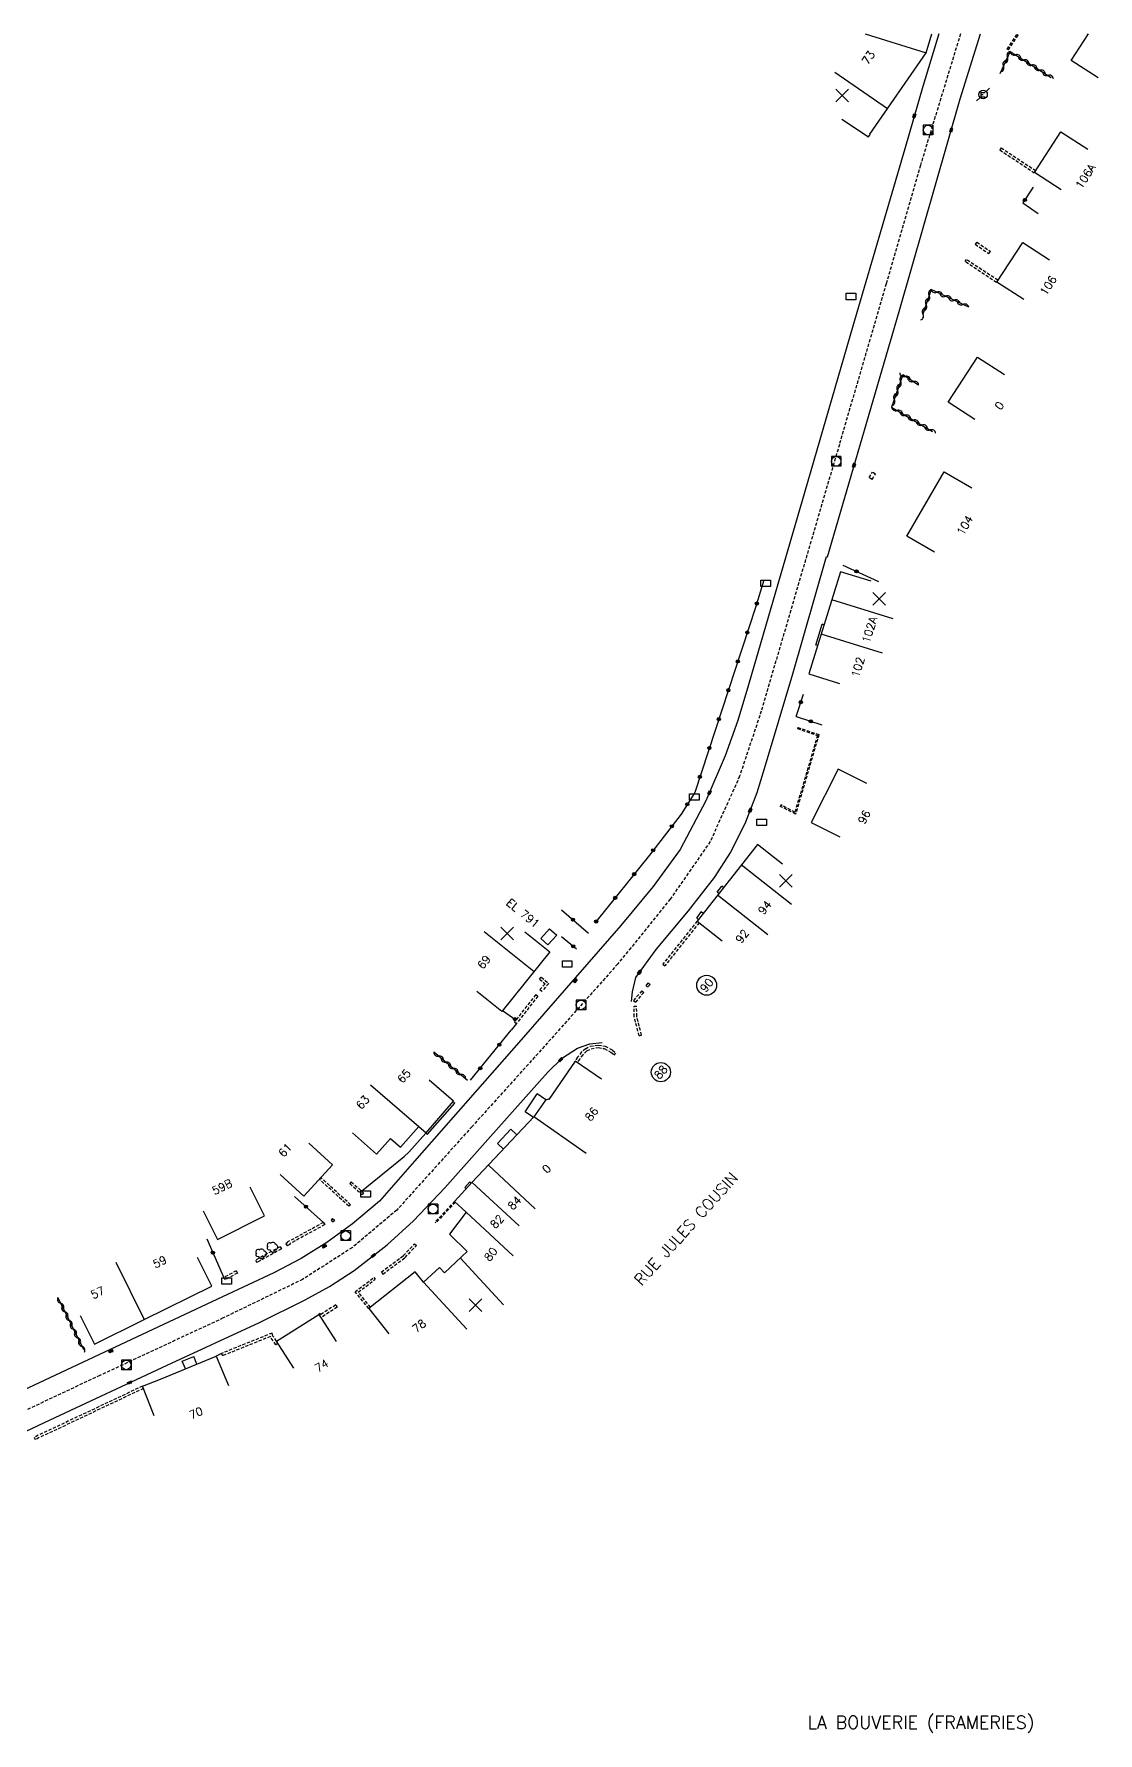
# Model space of a CAD drawing. Header units: millimetres. Extents: x 115000 to 115986, y 120000 to 121000.
# Drawn here: x 115326.9 to 115493.1, y 120734.6 to 121000 of the extents above; entities that cross this region are included whole.
import ezdxf
from ezdxf.enums import TextEntityAlignment as Align

# ---------------------------------------------------------------- set-up
doc = ezdxf.new("R2010")
doc.units = ezdxf.units.MM
doc.linetypes.add('DASHED', pattern=[0.75, 0.5, -0.25])
doc.layers.get('0').update_dxf_attribs({"linetype": 'CONTINUOUS'})
for name, color, linetype in [('W0001', 6, 'DASHED'), ('W0008', 7, 'CONTINUOUS'), ('W0100', 7, 'CONTINUOUS'), ('W0105', 7, 'CONTINUOUS'), ('W0112', 1, 'DASHED'), ('W0300', 7, 'CONTINUOUS'), ('W0310', 3, 'CONTINUOUS'), ('W0322', 7, 'CONTINUOUS'), ('W0400', 7, 'CONTINUOUS'), ('W0420', 7, 'CONTINUOUS'), ('W0471', 7, 'CONTINUOUS'), ('W0980', 7, 'CONTINUOUS'), ('W0984', 7, 'CONTINUOUS'), ('W0989', 7, 'CONTINUOUS'), ('W0991', 7, 'CONTINUOUS'), ('W1102', 7, 'CONTINUOUS'), ('W1471', 7, 'CONTINUOUS')]:
    doc.layers.add(name, color=color, linetype=linetype)
doc.styles.get("Standard").update_dxf_attribs({"font": 'romans.shx', "width": 0.85})

# ---------------------------------------------------------------- blocks, each defined once
blk = doc.blocks.new('T400')
for p, q in [((-0.15, 0.3), (0.15, 0.3)), ((-0.15, -0.25), (-0.15, 0.3)), ((-0.15, 0.15), (0.15, 0.15)), ((-0.15, 0), (0.15, 0)), ((0.15, 0.3), (0.15, -0.25)), ((-0.15, -0.15), (0.15, -0.15)), ((-0.15, -0.25), (-0.15, -0.3)), ((-0.15, -0.3), (0.15, -0.3)), ((0.15, -0.3), (0.15, -0.25))]:
    blk.add_line(p, q)
blk = doc.blocks.new('T420')
for p, q in [((0.75, 0.75), (-0.75, 0.75)), ((-0.75, 0.75), (-0.75, -0.75)), ((0.75, 0.75), (0.75, -0.75)), ((0.75, -0.75), (-0.75, -0.75))]:
    blk.add_line(p, q)
blk.add_ellipse((0, 0), major_axis=(-0.53, 0.53), ratio=1, start_param=3.926991, end_param=10.210176)
blk = doc.blocks.new('t991o')
at = {"color": 0, "linetype": 'Continuous'}
for p, q in [((-1, 1), (1, -1)), ((-1, -1), (1, 1))]:
    blk.add_line(p, q, dxfattribs=at)
blk = doc.blocks.new('T300')
for p, q in [((-0.8, 0.51), (-0.86, 0.34)), ((-0.86, 0.34), (-0.86, 0.17)), ((-0.86, 0.17), (-0.74, 0.06)), ((-0.69, 0.63), (-0.8, 0.51)), ((-0.8, -0.06), (-0.74, 0.06)), ((-0.74, 0.06), (-0.69, 0.11)), ((-0.57, 0.69), (-0.69, 0.63)), ((-0.46, 0.69), (-0.57, 0.69)), ((-0.29, 0.63), (-0.46, 0.69)), ((-0.29, 0.63), (-0.17, 0.74)), ((-0.23, 0.57), (-0.29, 0.63)), ((-0.17, 0.74), (-0.06, 0.8)), ((-0.06, 0.8), (0.06, 0.8)), ((0.06, 0.8), (0.23, 0.74)), ((0.23, 0.74), (0.34, 0.63)), ((0.34, 0.63), (0.4, 0.51)), ((0.46, 0.46), (0.34, 0.46)), ((0.4, 0.51), (0.4, 0.46)), ((0.57, 0.4), (0.46, 0.46)), ((0.57, 0.4), (0.69, 0.29)), ((0.69, 0.29), (0.74, 0.17)), ((0.74, 0.06), (0.69, -0.17)), ((0.74, 0.17), (0.74, 0.06)), ((-0.8, -0.17), (-0.8, -0.06)), ((-0.8, -0.23), (-0.8, -0.17)), ((-0.74, -0.34), (-0.8, -0.23)), ((-0.69, -0.4), (-0.74, -0.34)), ((-0.51, -0.46), (-0.69, -0.4)), ((-0.4, -0.46), (-0.51, -0.46)), ((-0.4, -0.46), (-0.34, -0.46)), ((-0.34, -0.46), (-0.34, -0.4)), ((-0.34, -0.51), (-0.34, -0.46)), ((-0.29, -0.63), (-0.34, -0.51)), ((-0.17, -0.74), (-0.29, -0.63)), ((-0.06, -0.8), (-0.17, -0.74)), ((0.06, -0.8), (-0.06, -0.8)), ((0.17, -0.74), (0.06, -0.8)), ((0.23, -0.69), (0.17, -0.74)), ((0.29, -0.46), (0.23, -0.46)), ((0.29, -0.63), (0.23, -0.69)), ((0.46, -0.4), (0.29, -0.46)), ((0.34, -0.51), (0.29, -0.63)), ((0.34, -0.51), (0.34, -0.46)), ((0.57, -0.34), (0.46, -0.4)), ((0.63, -0.29), (0.57, -0.34)), ((0.69, -0.17), (0.63, -0.29))]:
    blk.add_line(p, q)
blk = doc.blocks.new('T471')
for p, q in [((-0.333334, 0.333334), (-0.333334, -0.333334)), ((-0.333334, 0.333334), (0.333334, 0.333334)), ((-0.333334, 0), (0, 0)), ((0.500001, 0.500001), (1.000002, 1.000002)), ((-0.500001, -0.500001), (-1.000002, -1.000002)), ((-0.333334, -0.333334), (0.333334, -0.333334))]:
    blk.add_line(p, q)
blk.add_ellipse((0, 0), major_axis=(0.471405, 0.471405), ratio=1, start_param=5.4977871438, end_param=11.780972451)
blk = doc.blocks.new('t322o')
at = {"color": 0, "linetype": 'Continuous'}
for radius in [0.25, 0.15]:
    blk.add_circle((0, 0), radius, dxfattribs=at)
blk = doc.blocks.new('t310o')
at = {"color": 0, "linetype": 'Continuous'}
for centre, start, end in [((-0.5, 0.38), 216.8699, 323.1304), ((0.5, -0.37), 36.8699, 143.1303)]:
    blk.add_arc(centre, 0.625, start, end, dxfattribs=at)
blk = doc.blocks.new('T1471')
at = {"color": 0, "linetype": 'Continuous', "flags": 128}
blk.add_lwpolyline([(-0.75, -0.5), (-0.75, 0.5), (0.75, 0.5), (0.75, -0.5), (-0.75, -0.5)], dxfattribs=at)

msp = doc.modelspace()

# ---------------------------------------------------------------- linework, layer by layer
at = {"layer": 'W0001'}
msp.add_lwpolyline([(115471.61, 121000), (115465.36, 120979.48), (115460, 120960.97), (115452.7, 120935.88), (115440.5, 120894.23), (115437.13, 120884.05), (115432.53, 120873.83), (115426.3, 120864.85), (115418.1, 120854.72), (115407.15, 120842.41), (115395.35, 120829.32), (115383.59, 120816.26), (115376.65, 120810.41), (115368.88, 120805.43), (115356.47, 120799.41), (115337.23, 120790.43), (115311.7, 120778.45)], dxfattribs=at)
at = {"layer": 'W0008'}
for points in [[(115468.24, 121000), (115465.75, 120991.78), (115464.27, 120986.77), (115462.9, 120982.07), (115454.81, 120954.34), (115447.33, 120928.52), (115438.52, 120898.32), (115436.85, 120892.76), (115434.86, 120887.24), (115431.87, 120880.21), (115427.82, 120872.59), (115423.62, 120866.81), (115418.58, 120860.7), (115402.99, 120842.88), (115386.37, 120823.91), (115380.87, 120817.68), (115376.67, 120814.12), (115372.68, 120811.2), (115368.68, 120808.68), (115364.39, 120806.48), (115356.38, 120802.7), (115337.96, 120794.07), (115314.06, 120782.85)], [(115420.22, 120848.87), (115420.38, 120850.37), (115420.92, 120852.58), (115424.07, 120857), (115429.15, 120863.01), (115433.18, 120868.2), (115435.76, 120872.16), (115438.08, 120876.9), (115439.87, 120881.51), (115441.02, 120885.24), (115445.43, 120900.06), (115450.68, 120918.35), (115450.83, 120918.34), (115462.02, 120956.67), (115471.57, 120989.86), (115474.72, 121000)], [(115304.36, 120771.69), (115329.44, 120783.48), (115347.73, 120792.03), (115362.13, 120798.73), (115369.28, 120802.22), (115373.11, 120804.35), (115376.93, 120806.85), (115382.1, 120810.83), (115386.21, 120814.61), (115391.09, 120819.76), (115401.21, 120831.12), (115407.2, 120837.81), (115409.46, 120840.03), (115411.82, 120841.58), (115413.76, 120842.23), (115415.68, 120842.46)]]:
    msp.add_lwpolyline(points, dxfattribs=at)
at = {"layer": 'W0100'}
for points in [[(115453.08, 120986.71), (115457.23, 120983.92), (115457.49, 120984.31), (115457.46, 120984.34), (115466.24, 120997.03), (115467.16, 121000)], [(115493.09, 120993.15), (115488.9, 120995.88), (115491.58, 121000)], [(115487.36, 120975.64), (115483.17, 120978.37), (115487.3, 120984.73), (115491.5, 120982)], [(115481.49, 120958.51), (115477.3, 120961.24), (115481.34, 120967.43), (115485.53, 120964.7)], [(115473.87, 120939.75), (115469.68, 120942.48), (115474.29, 120949.52), (115478.47, 120946.79)], [(115467.55, 120919.05), (115463.23, 120921.56), (115469.07, 120931.6), (115473.4, 120929.09)], [(115457.67, 120914.51), (115452.9, 120915.99), (115447.94, 120900.03), (115452.72, 120898.55)], [(115457, 120882.9), (115452.54, 120885.16), (115448.31, 120876.83), (115452.77, 120874.57)], [(115443.84, 120870.31), (115439.91, 120873.4), (115430.48, 120861.41), (115434.41, 120858.32)], [(115406.07, 120858.68), (115407.45, 120860.2), (115408.57, 120859.23), (115407.2, 120857.7), (115406.07, 120858.68)], [(115403.6, 120859.74), (115407.49, 120856.6), (115399.99, 120847.3), (115396.1, 120850.44)], [(115415.57, 120836.74), (115411.43, 120839.54), (115407.34, 120833.52), (115407.26, 120833.58), (115406.83, 120833.43), (115405, 120830.83), (115395.38, 120820.62), (115392.61, 120817.62), (115394.45, 120815.92), (115391.84, 120812.49), (115394.58, 120809.82), (115391.05, 120806.48), (115390.24, 120807.31), (115387.74, 120805.01), (115386.47, 120806.61), (115379.23, 120800.87), (115382.34, 120796.95)], [(115376.67, 120828.31), (115380.4, 120824.98), (115382.61, 120827.45), (115384.15, 120826.08), (115387.04, 120829.3), (115388.19, 120828.31), (115392.46, 120833.29), (115388.66, 120836.54)], [(115365.4, 120821.83), (115369.1, 120818.46), (115373.56, 120823.34), (115369.86, 120826.71)], [(115353.37, 120816.16), (115355.62, 120811.69), (115362.95, 120815.38), (115360.7, 120819.85)], [(115334.16, 120799.8), (115336.38, 120795.32), (115344.12, 120799.15), (115354.69, 120804.38), (115352.47, 120808.86)], [(115367.49, 120791.56), (115364.82, 120795.78), (115371.42, 120799.96), (115374.1, 120795.74)], [(115345.7, 120784.1), (115343.88, 120788.76), (115346.72, 120789.87), (115355.41, 120793.46), (115357.32, 120788.84)]]:
    msp.add_lwpolyline(points, dxfattribs=at)
at = {"layer": 'W0105'}
for p, q in [((115450.32, 120907.69), (115450.01, 120907.78)), ((115449.31, 120904.45), (115449.02, 120904.54)), ((115433.88, 120865.74), (115433.62, 120865.94)), ((115434.61, 120866.66), (115434.37, 120866.86)), ((115431.42, 120862.61), (115431.13, 120862.84)), ((115430.67, 120861.66), (115430.42, 120861.86)), ((115406.87, 120833.48), (115405.53, 120834.42)), ((115404.92, 120830.72), (115403.63, 120831.62)), ((115402.35, 120828.02), (115401.42, 120828.89)), ((115400.26, 120825.8), (115399.31, 120826.68)), ((115395.22, 120820.44), (115394.98, 120820.67)), ((115394.43, 120819.61), (115394.22, 120819.8)), ((115350.59, 120791.47), (115350.1, 120792.65)), ((115352.36, 120792.2), (115351.88, 120793.38))]:
    msp.add_line(p, q, dxfattribs=at)
for points in [[(115449.02, 120904.54), (115450.01, 120907.78)], [(115433.62, 120865.94), (115434.37, 120866.86)], [(115430.42, 120861.86), (115431.13, 120862.84)], [(115402.28, 120845.41), (115401.65, 120844.64), (115401.45, 120844.37)], [(115403.63, 120831.62), (115405.53, 120834.42)], [(115378.09, 120819.22), (115384.74, 120824.63), (115385.48, 120825.32), (115388.15, 120828.29), (115388.4, 120828.13), (115392.66, 120832.95), (115392.44, 120833.2)], [(115399.31, 120826.68), (115401.42, 120828.89)], [(115394.98, 120820.67), (115394.22, 120819.8)], [(115356.2, 120793.86), (115355.41, 120793.46)], [(115350.1, 120792.65), (115351.88, 120793.38)]]:
    msp.add_lwpolyline(points, dxfattribs=at)
at = {"layer": 'W0112'}
for p, q in [((115479.12, 120997.53), (115480.64, 120999.83)), ((115480.42, 120999.93), (115480.64, 120999.83)), ((115491.45, 121000), (115491.54, 120999.94)), ((115477.96, 120982.21), (115477.74, 120981.88)), ((115483.34, 120978.67), (115483.12, 120978.33)), ((115474.15, 120967.47), (115473.93, 120967.14)), ((115472.51, 120964.78), (115472.29, 120964.45)), ((115476.06, 120965.71), (115476.28, 120966.04)), ((115477.47, 120961.52), (115477.25, 120961.18)), ((115458.35, 120931.25), (115457.86, 120931.55)), ((115457.84, 120930.42), (115458.35, 120931.25)), ((115446.17, 120891.68), (115446.14, 120891.5)), ((115425.16, 120854.69), (115425.47, 120854.44)), ((115405.89, 120852.36), (115406.16, 120852.66)), ((115405.3, 120849.92), (115405.62, 120849.68)), ((115405.95, 120850.72), (115406.25, 120850.46)), ((115421.85, 120850.53), (115422.15, 120850.27)), ((115422.46, 120851.35), (115422.76, 120851.09)), ((115422.84, 120851.79), (115423.14, 120851.53)), ((115420.56, 120849), (115420.86, 120848.74)), ((115420.64, 120848.12), (115421.04, 120848.12)), ((115401.96, 120845.66), (115402.28, 120845.41)), ((115421.44, 120843.47), (115421.82, 120843.57)), ((115417.55, 120840.49), (115417.82, 120840.78)), ((115371.8, 120821.29), (115371.51, 120821.08)), ((115376.38, 120817.09), (115371.8, 120821.29)), ((115376.48, 120820.69), (115376.28, 120820.41)), ((115376.28, 120820.41), (115378.17, 120818.68)), ((115392.74, 120817.5), (115389.71, 120814.28)), ((115373.53, 120814.93), (115373.84, 120814.67)), ((115372.13, 120814.34), (115372.33, 120813.99)), ((115373.34, 120814.71), (115373.65, 120814.45)), ((115365.38, 120810.54), (115365.58, 120810.19)), ((115366.27, 120811.02), (115366.47, 120810.67)), ((115386.36, 120810.99), (115386.65, 120810.71)), ((115361.54, 120808.44), (115361.73, 120808.09)), ((115356.62, 120805.75), (115356.81, 120805.4)), ((115358.52, 120806.78), (115358.71, 120806.43)), ((115380.02, 120805.74), (115380.23, 120805.46)), ((115381.18, 120806.6), (115381.41, 120806.28)), ((115374.27, 120801.12), (115371.74, 120799.46)), ((115374.05, 120801.45), (115374.27, 120801.12)), ((115356.2, 120793.86), (115356.35, 120793.49)), ((115365.03, 120795.44), (115364.71, 120795.24)), ((115326.95, 120780.77), (115327.12, 120780.41))]:
    msp.add_line(p, q, dxfattribs=at)
for points in [[(115479.12, 120997.53), (115478.9, 120997.64), (115480.42, 120999.93)], [(115477.96, 120982.21), (115483.34, 120978.67)], [(115477.74, 120981.88), (115483.12, 120978.33)], [(115473.93, 120967.14), (115476.06, 120965.71)], [(115474.15, 120967.47), (115476.28, 120966.04)], [(115477.25, 120961.18), (115472.29, 120964.45)], [(115477.47, 120961.52), (115472.51, 120964.78)], [(115457.84, 120930.42), (115457.35, 120930.72), (115457.86, 120931.55)], [(115446.2, 120891.68), (115449.51, 120890.54), (115445.87, 120878.14), (115443.48, 120879.33)], [(115446.14, 120891.5), (115449.28, 120890.42), (115445.76, 120878.41), (115443.59, 120879.57), (115443.48, 120879.33)], [(115430.48, 120861.41), (115425.16, 120854.69)], [(115430.79, 120861.16), (115425.47, 120854.44)], [(115405.89, 120852.36), (115406.75, 120851.62), (115405.95, 120850.72)], [(115406.16, 120852.66), (115407.31, 120851.66), (115406.25, 120850.46)], [(115405.3, 120849.92), (115401.96, 120845.66)], [(115405.62, 120849.68), (115402.28, 120845.41)], [(115421.85, 120850.53), (115420.56, 120849)], [(115422.15, 120850.27), (115420.86, 120848.74)], [(115422.84, 120851.79), (115422.46, 120851.35)], [(115423.14, 120851.53), (115422.76, 120851.09)], [(115421.44, 120843.47), (115420.88, 120845.6), (115420.66, 120846.48), (115420.64, 120848.12)], [(115421.82, 120843.57), (115421.27, 120845.69), (115421.06, 120846.53), (115421.04, 120848.12)], [(115413.04, 120841.47), (115412.52, 120840.96), (115412.46, 120840.98), (115411.82, 120840.15), (115411.43, 120839.54)], [(115413.04, 120841.47), (115413.8, 120841.85), (115415.05, 120842.05), (115416.13, 120841.88), (115417.28, 120841.27), (115417.82, 120840.78)], [(115413.28, 120841.14), (115413.93, 120841.47), (115415.05, 120841.65), (115416, 120841.5), (115417.04, 120840.94), (115417.55, 120840.49)], [(115413.28, 120841.14), (115412.65, 120840.53), (115412.62, 120840.53), (115412.15, 120839.92), (115411.77, 120839.33)], [(115376.38, 120817.09), (115376.09, 120816.87), (115371.51, 120821.08)], [(115376.48, 120820.69), (115378.38, 120818.96), (115378.17, 120818.68)], [(115392.61, 120817.62), (115389.57, 120814.38), (115389.71, 120814.28)], [(115373.53, 120814.93), (115373.34, 120814.71)], [(115372.13, 120814.34), (115371.46, 120813.96), (115366.47, 120811.23), (115366.48, 120811.13), (115366.27, 120811.02)], [(115372.33, 120813.99), (115371.66, 120813.61), (115366.89, 120811.01), (115366.9, 120810.91), (115366.47, 120810.67)], [(115373.84, 120814.67), (115373.65, 120814.45)], [(115365.38, 120810.54), (115361.54, 120808.44)], [(115365.58, 120810.19), (115361.73, 120808.09)], [(115381.18, 120806.6), (115384.61, 120809.14), (115386.36, 120810.99)], [(115381.41, 120806.28), (115384.88, 120808.84), (115386.65, 120810.71)], [(115358.52, 120806.78), (115356.62, 120805.75)], [(115358.71, 120806.43), (115356.81, 120805.4)], [(115379.23, 120800.87), (115377.08, 120803.5), (115380.02, 120805.74)], [(115379.49, 120801.09), (115377.58, 120803.44), (115380.23, 120805.46)], [(115374.05, 120801.45), (115371.69, 120799.91), (115371.61, 120800.09), (115371.42, 120799.96)], [(115364.82, 120795.78), (115364.26, 120796.57), (115364.11, 120797.05), (115356.2, 120793.86)], [(115364.71, 120795.24), (115363.9, 120796.39), (115363.86, 120796.52), (115356.35, 120793.49)], [(115343.88, 120788.76), (115326.95, 120780.77)], [(115344.05, 120788.4), (115327.12, 120780.41)]]:
    msp.add_lwpolyline(points, dxfattribs=at)
at = {"layer": 'W0310'}
for p, q in [((115479.35, 120997.26), (115477.77, 120993.8)), ((115479.35, 120997.26), (115485.8, 120993.19)), ((115467.04, 120960.07), (115465.72, 120956.22)), ((115472.91, 120957.34), (115467.04, 120960.07)), ((115460.84, 120941.69), (115467.26, 120937.9)), ((115389.37, 120840.97), (115394.63, 120836.54)), ((115330.65, 120802.61), (115334.65, 120794.47))]:
    msp.add_line(p, q, dxfattribs=at)
msp.add_lwpolyline([(115465.07, 120945.15), (115462.61, 120946.75), (115460.84, 120941.69)], dxfattribs=at)
at = {"layer": 'W0322'}
for p, q in [((115453.24, 120917.04), (115458.81, 120914.47)), ((115445.98, 120893.36), (115447.08, 120896.88)), ((115445.98, 120893.36), (115449.95, 120892.06)), ((115409.31, 120863.18), (115413.54, 120859.51)), ((115409.3, 120858.99), (115411.63, 120857.08)), ((115400.11, 120847.45), (115402.2, 120845.99)), ((115395.12, 120836.57), (115401.45, 120844.37)), ((115367.64, 120818.37), (115372.2, 120814.27)), ((115353.93, 120811.79), (115356.68, 120805.49))]:
    msp.add_line(p, q, dxfattribs=at)
for points in [[(115482.96, 120976.05), (115481.37, 120973.6), (115483.76, 120971.98)], [(115440.9, 120914.67), (115439.62, 120910.38), (115430.11, 120881.52), (115428, 120878.1)], [(115428, 120878.1), (115423.04, 120871.71), (115414.69, 120861.3)]]:
    msp.add_lwpolyline(points, dxfattribs=at)
at = {"layer": 'W1102'}
for p, q in [((115456.72, 121000), (115466.24, 120997.04)), ((115452.02, 120994.05), (115460.24, 120988.37)), ((115461.08, 120908.62), (115451.53, 120911.59)), ((115459.42, 120903.29), (115449.87, 120906.25)), ((115445.25, 120864.02), (115437.39, 120870.2)), ((115441.53, 120859.29), (115433.67, 120865.48)), ((115397.23, 120859.81), (115405.02, 120853.54)), ((115379.47, 120835.83), (115387.04, 120829.3)), ((115413.18, 120825.09), (115405.01, 120830.85)), ((115405.19, 120816.45), (115397.91, 120823.3)), ((115402.71, 120813.81), (115395.37, 120820.6)), ((115401.79, 120809.13), (115394.45, 120815.92)), ((115339.7, 120808.11), (115344.14, 120799.15)), ((115400.28, 120801.45), (115393.5, 120808.8)), ((115394.52, 120797.66), (115387.74, 120805.01))]:
    msp.add_line(p, q, dxfattribs=at)
for centre, radius in [((115431.98, 120851.39), 1.56), ((115424.83, 120837.81), 1.5)]:
    msp.add_circle(centre, radius, dxfattribs=at)

# ---------------------------------------------------------------- block references
at = {"layer": 'W0300'}
for p in [(115362.44, 120809.43), (115364.22, 120810.46)]:
    msp.add_blockref('T300', p, dxfattribs=at)
at = {"layer": 'W0310'}
for p, rotation in [((115478.31, 120994.99), 245.4350194837168), ((115478.94, 120996.35), 245.4350194837168), ((115480.2, 120996.73), 327.7691867632971), ((115481.47, 120995.93), 327.7691867632971), ((115482.74, 120995.13), 327.7691867632971), ((115484, 120994.33), 327.7691867632971), ((115485.27, 120993.53), 327.7691867632971), ((115466.23, 120957.71), 251.0265880874097), ((115466.72, 120959.13), 251.0265880874097), ((115467.92, 120959.66), 154.9910528093896), ((115469.28, 120959.03), 154.9910528093896), ((115470.64, 120958.4), 154.9910528093896), ((115472, 120957.76), 154.9910528093896), ((115465.74, 120956.29), 251.0265880874097), ((115461.76, 120944.32), 250.7427415516083), ((115462.26, 120945.74), 250.7427415516083), ((115462.97, 120946.51), 147.0793142026822), ((115464.23, 120945.7), 147.0793142026822), ((115461.27, 120942.91), 250.7427415516083), ((115461.71, 120941.18), 329.4276954447002), ((115463, 120940.42), 329.4276954447002), ((115464.29, 120939.66), 329.4276954447002), ((115465.58, 120938.9), 329.4276954447002), ((115466.87, 120938.13), 329.4276954447002), ((115390.14, 120840.33), 319.8488561326752), ((115391.28, 120839.36), 319.8488561326752), ((115392.43, 120838.39), 319.8488561326752), ((115393.58, 120837.43), 319.8488561326752), ((115331.09, 120801.71), 296.130010769927), ((115331.75, 120800.37), 296.130010769927), ((115332.41, 120799.02), 296.130010769927), ((115333.07, 120797.67), 296.130010769927), ((115333.73, 120796.33), 296.130010769927), ((115334.39, 120794.98), 296.130010769927)]:
    msp.add_blockref('t310o', p, dxfattribs=dict(at, rotation=rotation))
at = {"layer": 'W0322'}
for p, rotation in [((115481.67, 120974.06), 236.954914462214), ((115455.39, 120916.05), 335.2339716664806), ((115439.81, 120911.02), 253.3588172371124), ((115438.34, 120906.5), 251.7773292936984), ((115436.85, 120901.99), 251.7773292936984), ((115435.37, 120897.48), 251.7773292936984), ((115446.69, 120895.62), 72.61156443466024), ((115433.88, 120892.97), 251.7773292936984), ((115448.24, 120892.62), 341.8428013127971), ((115432.4, 120888.46), 251.7773292936984), ((115430.91, 120883.95), 251.7773292936984), ((115428.96, 120879.65), 238.2871871184591), ((115426.54, 120876.22), 232.1994996198733), ((115423.63, 120872.47), 232.1994996198733), ((115420.67, 120868.75), 231.2657730262423), ((115417.7, 120865.05), 231.2657730262423), ((115411.1, 120861.63), 319.087175981207), ((115414.73, 120861.34), 231.2657730262423), ((115411.13, 120857.48), 320.6610717106446), ((115402.06, 120846.09), 325.0466020820897), ((115399.61, 120842.1), 50.9591772159782), ((115396.62, 120838.41), 50.9591772159782), ((115369.41, 120816.79), 318.0726586129333), ((115354.88, 120809.62), 293.5094059891922)]:
    msp.add_blockref('t322o', p, dxfattribs=dict(at, rotation=rotation))
at = {"layer": 'W0400'}
for p, rotation in [((115464.4, 120987.21), 343.9138374257685), ((115470.16, 120984.98), 164.0889802946255), ((115454.99, 120932.62), 162.8141782345567), ((115432.42, 120881.5), 336.4600091664362), ((115438.78, 120878.71), 158.0558033308912), ((115411.45, 120852.09), 139.3677405324131), ((115421.49, 120853.39), 144.607350477437), ((115409.18, 120839.75), 134.7530442811834), ((115372.31, 120810.61), 122.8537094829811), ((115379.95, 120809.18), 127.7985813675606), ((115338.97, 120794.21), 114.7008450002637), ((115341.9, 120789.31), 115.3902758207879)]:
    msp.add_blockref('T400', p, dxfattribs=dict(at, rotation=rotation))
at = {"layer": 'W0420'}
for p in [(115466.56, 120984.99), (115452.2, 120933.23), (115412.35, 120848.32), (115389.24, 120816.44), (115375.62, 120812.25), (115341.34, 120792.08)]:
    msp.add_blockref('T420', p, dxfattribs=at)
at = {"layer": 'W0471'}
msp.add_blockref('T471', (115475.14, 120990.54), dxfattribs=at)
at = {"layer": 'W0991'}
for p in [(115453.13, 120990.39), (115458.91, 120911.75), (115444.33, 120867.7), (115400.82, 120859.48), (115395.87, 120801.4)]:
    msp.add_blockref('t991o', p, dxfattribs=at)
at = {"layer": 'W1471'}
for p in [(115454.54, 120958.99), (115441.21, 120914.17), (115430.05, 120880.78), (115440.55, 120876.83), (115410.2, 120854.73), (115378.75, 120818.76), (115357.04, 120805.2)]:
    msp.add_blockref('T1471', p, dxfattribs=at)

# ---------------------------------------------------------------- texts
at = {"layer": 'W0980'}
msp.add_text('LA BOUVERIE (FRAMERIES)', height=2, dxfattribs=at).set_placement((115465.45, 120736.1), align=Align.MIDDLE)
at = {"layer": 'W0984'}
msp.add_text('EL 791', height=1.25, rotation=320.7599, dxfattribs=at).set_placement((115403.3, 120862.65), align=Align.MIDDLE)
at = {"layer": 'W0989'}
msp.add_text('RUE JULES COUSIN', height=1.75, rotation=47.9604, dxfattribs=at).set_placement((115428.75, 120813.36), align=Align.MIDDLE)
at = {"layer": 'W0991'}
for s, rotation, p in [('73', 55.3279, (115457.22, 120996.3)), ('106A', 56.9619, (115491.14, 120977.78)), ('106', 56.8624, (115485.32, 120960.72)), ('0', 56.8331, (115477.69, 120941.94)), ('104', 59.7872, (115472.3, 120923.24)), ('102A', 72.7604, (115457.41, 120906.91)), ('102', 72.7587, (115455.59, 120901.07)), ('96', 63.0756, (115456.59, 120877.68)), ('94', 51.8063, (115441.06, 120863.54)), ('92', 51.8048, (115437.53, 120859.05)), ('69', 51.1216, (115397.21, 120855.01)), ('90', 51.6554, (115431.98, 120851.39)), ('88', 49.1623, (115424.83, 120837.81)), ('65', 48.0694, (115384.72, 120837.19)), ('63', 48.1744, (115378.28, 120833.11)), ('86', 53.5727, (115414.02, 120831.27)), ('61', 47.6284, (115366.16, 120825.63)), ('0', 46.8336, (115406.98, 120822.71)), ('59B', 26.7463, (115356.31, 120819.88)), ('84', 46.8339, (115401.98, 120817.38)), ('82', 46.8352, (115399.25, 120814.47)), ('80', 52.8058, (115398.26, 120809.37)), ('59', 26.352, (115346.58, 120808.18)), ('57', 26.2921, (115336.87, 120803.37)), ('78', 38.4274, (115387.07, 120798.16)), ('74', 30.3269, (115371.86, 120791.96)), ('70', 22.4592, (115352.23, 120784.57))]:
    msp.add_text(s, height=1.25, rotation=rotation, dxfattribs=at).set_placement(p, align=Align.MIDDLE)

doc.saveas('drawing.dxf')
